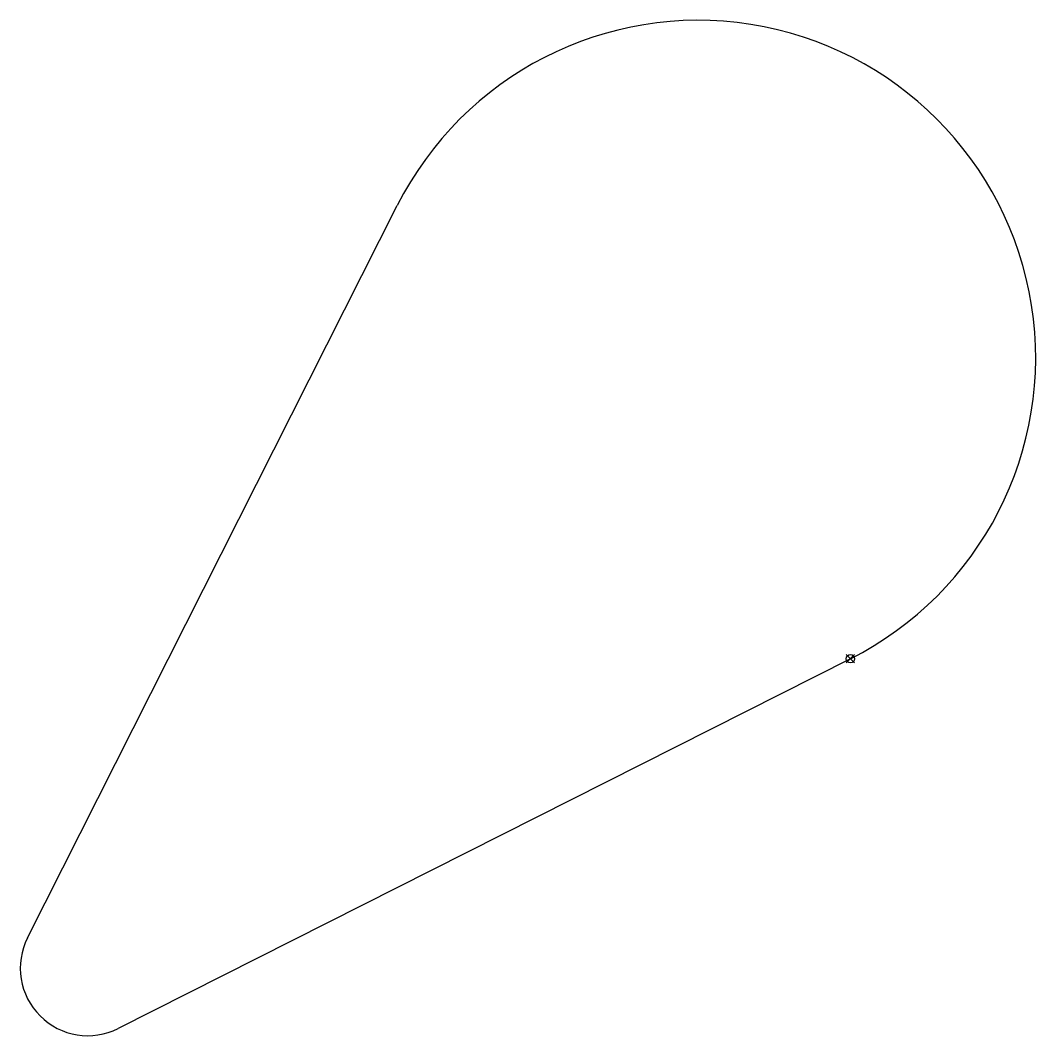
# Model space of a CAD drawing. Extents: x -173 to 249, y 373 to 795.
import ezdxf

# ---------------------------------------------------------------- set-up
doc = ezdxf.new("R2010")
doc.units = 0
doc.header["$MEASUREMENT"] = 0
doc.layers.get('0').update_dxf_attribs({"linetype": 'CONTINUOUS'})
doc.layers.add('$PARTREF_BOM', color=7, linetype='CONTINUOUS')
doc.styles.get("Standard").update_dxf_attribs({"font": 'txt.shx', "bigfont": 'chineset.shx'})

# ---------------------------------------------------------------- blocks, each defined once
blk = doc.blocks.new('PARTREF')
at = {"layer": '$PARTREF_BOM', "color": 2}
for p, q in [((-1.75, -1.75), (1.75, 1.75)), ((-1.75, 1.75), (1.75, -1.75))]:
    blk.add_line(p, q, dxfattribs=at)
blk.add_circle((0, 0), 1.75, dxfattribs=at)
at = {"layer": '$PARTREF_BOM', "color": 2, "flags": 1}
for tag, p in [('TAG5', (-16.09, -4.95)), ('TAG10', (-5.65, -5)), ('TAG15', (5.59, -4.74)), ('TAG4', (-16.09, -8.95)), ('TAG9', (-5.65, -9)), ('TAG14', (5.59, -8.74)), ('TAG3', (-16.09, -12.95)), ('TAG8', (-5.65, -13)), ('TAG13', (5.59, -12.74)), ('TAG2', (-16.09, -16.95)), ('TAG7', (-5.65, -17)), ('TAG12', (5.59, -16.74)), ('TAG1', (-16.09, -20.95)), ('TAG6', (-5.65, -21)), ('TAG11', (5.59, -20.74))]:
    blk.add_attdef(tag, p, '', height=2.5, dxfattribs=at)

msp = doc.modelspace()

# ---------------------------------------------------------------- linework, layer by layer
at = {"color": 7}
for p, q in [((-169.58, 413.98), (-16.09, 717.98)), ((172.04, 529.84), (-131.95, 376.36))]:
    msp.add_line(p, q, dxfattribs=at)
for centre, radius, start, end in [((108.92, 654.86), 140.05, 296.7886, 153.2114), ((-144.57, 401.36), 28.01, 153.2114, 296.7886)]:
    msp.add_arc(centre, radius, start, end, dxfattribs=at)

# ---------------------------------------------------------------- block references
msp.add_blockref('PARTREF', (172.04, 529.84), dxfattribs=at)

doc.saveas('drawing.dxf')
